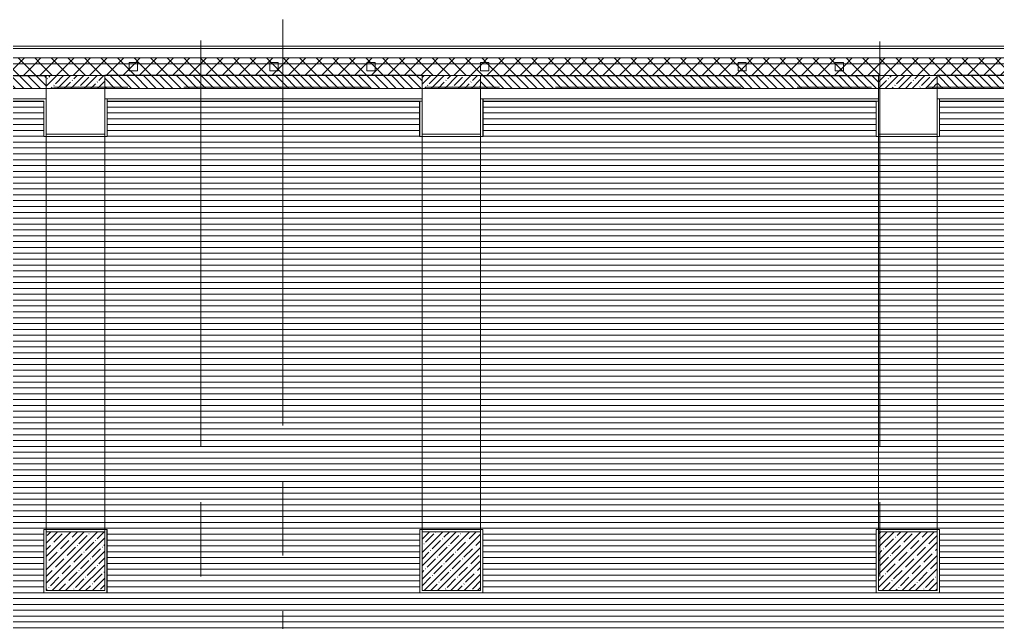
# Model space of a CAD drawing. Header units: millimetres. Extents: x 35378 to 237579, y -8553 to 29000.
# Drawn here: x 73312 to 81665, y 22426 to 27578 of the extents above; entities that cross this region are included whole.
import ezdxf

# ---------------------------------------------------------------- set-up
doc = ezdxf.new("R2010")
doc.units = ezdxf.units.MM
doc.linetypes.add('200_ШТРИХ__ш1_п0_6_', pattern=[160, 100, -60])
doc.linetypes.add('Осевая', pattern=[3175, 635, -476.25, 1587.5, -476.25])
for name, color, linetype, lineweight in [('A-CLNG', 7, 'Continuous', 9), ('A-CLNG-PATT', 7, 'Continuous', 9), ('A-DETL-MBND', 7, '200_ШТРИХ__ш1_п0_6_', 9), ('A-FLOR', 7, 'Continuous', 9), ('A-GLAZ', 7, 'Continuous', 9), ('A-GLAZ-1', 7, 'Continuous', 13), ('A-WALL', 7, 'Continuous', 9), ('I-WALL', 7, 'Continuous', 9), ('S-COLS', 7, 'Continuous', 9), ('Оси', 7, 'Continuous', 9), ('Оси-2', 7, 'Осевая', 9)]:
    doc.layers.add(name, color=color, linetype=linetype, lineweight=lineweight)
for name, color, linetype, lineweight, true_color in [('A-WALL-2', 7, 'Continuous', 13, 0x3c3c3c), ('A-WALL-3', 7, 'Continuous', 25, 0x3c3c3c), ('A-WALL-FNSH-1', 7, 'Continuous', 9, 0x3c3c3c)]:
    doc.layers.add(name, color=color, linetype=linetype, lineweight=lineweight, true_color=true_color)
pattern_1 = [(45, (0, 0), (-57.02463, 57.02463), []), (45, (57.025, 0), (-57.02463, 57.02463), [100.806, -20.161, 3.353, -16.808])]
pattern_2 = [(45, (0, 0), (-70.71068, 70.71068), []), (135, (0, 0), (-70.71068, -70.71068), [])]
pattern_3 = [(180, (75779.226, 21830.566), (-6e-15, -50), [])]

# ---------------------------------------------------------------- blocks, each defined once
blk = doc.blocks.new('BSC_Колонна _Прямоугольная - 500х500-V22-План потолков с обозначением видов отделки и геометрии 1 этажа в осях 12-23')
at = {"layer": 'S-COLS'}
h = blk.add_hatch(dxfattribs=at)
h.set_pattern_fill('FP_30', color=256, style=0, pattern_type=2)
h.set_pattern_definition([(45, (-77000, -22950), (-57.02463, 57.02463), []), (45, (-76942.975, -22950), (-57.02463, 57.02463), [100.806, -20.161, 3.353, -16.808])])
h.paths.add_polyline_path([(-250, -250), (250, -250), (250, 250), (-250, 250)])
for p, q in [((250, 250), (-250, 250)), ((-250, 250), (-250, -250)), ((250, -250), (250, 250)), ((-250, -250), (250, -250))]:
    blk.add_line(p, q, dxfattribs=at)
blk = doc.blocks.new('BSC_Колонна _Прямоугольная - 500х500-V23-План потолков с обозначением видов отделки и геометрии 1 этажа в осях 12-23')
at = {"layer": 'S-COLS'}
h = blk.add_hatch(dxfattribs=at)
h.set_pattern_fill('FP_31', color=256, style=0, pattern_type=2)
h.set_pattern_definition([(45, (-73790, -22950), (-57.02463, 57.02463), []), (45, (-73732.975, -22950), (-57.02463, 57.02463), [100.806, -20.161, 3.353, -16.808])])
h.paths.add_polyline_path([(-250, -250), (250, -250), (250, 250), (-250, 250)])
for p, q in [((250, 250), (-250, 250)), ((-250, 250), (-250, -250)), ((250, -250), (250, 250)), ((-250, -250), (250, -250))]:
    blk.add_line(p, q, dxfattribs=at)
blk = doc.blocks.new('120_Окно_СКБ_2Ст - 120_Окно_СКБ_2Ст 3100х2500 _мал_створка слева_ 2-19089248-План потолков с обозначением видов отделки и геометрии 1 этажа в осях 12-23')
at = {"layer": 'A-GLAZ-1'}
for p, q in [((-1550, -75), (-1550, -5)), ((-1550, -5), (-1480, -5)), ((-1480, -75), (-1550, -75)), ((-1480, -5), (-1480, -75)), ((650, -75), (650, -5)), ((650, -5), (720, -5)), ((720, -75), (650, -75)), ((720, -5), (720, -75)), ((1480, -75), (1480, -5)), ((1480, -5), (1550, -5)), ((1550, -75), (1480, -75)), ((1550, -5), (1550, -75))]:
    blk.add_line(p, q, dxfattribs=at)
blk = doc.blocks.new('120_Окно_СКБ_2Ст - 120_Окно_СКБ_2Ст 2100х2400 _мал створка справа_-19092174-План потолков с обозначением видов отделки и геометрии 1 этажа в осях 12-23')
at = {"layer": 'A-GLAZ-1'}
for p, q in [((-1050, -75), (-1050, -5)), ((-1050, -5), (-980, -5)), ((-980, -75), (-1050, -75)), ((-980, -5), (-980, -75)), ((150, -75), (150, -5)), ((150, -5), (220, -5)), ((220, -75), (150, -75)), ((220, -5), (220, -75)), ((980, -75), (980, -5)), ((980, -5), (1050, -5)), ((1050, -75), (980, -75)), ((1050, -5), (1050, -75))]:
    blk.add_line(p, q, dxfattribs=at)
blk = doc.blocks.new('BSC_Колонна _Прямоугольная - 500х500-V35-План потолков с обозначением видов отделки и геометрии 1 этажа в осях 12-23')
at = {"layer": 'S-COLS'}
h = blk.add_hatch(dxfattribs=at)
h.set_pattern_fill('FP_44', color=256, style=0, pattern_type=2)
h.set_pattern_definition([(45, (-80900, -22950), (-57.02463, 57.02463), []), (45, (-80842.975, -22950), (-57.02463, 57.02463), [100.806, -20.161, 3.353, -16.808])])
h.paths.add_polyline_path([(-250, -250), (250, -250), (250, 250), (-250, 250)])
for p, q in [((250, 250), (-250, 250)), ((-250, 250), (-250, -250)), ((250, -250), (250, 250)), ((-250, -250), (250, -250))]:
    blk.add_line(p, q, dxfattribs=at)

msp = doc.modelspace()

# ---------------------------------------------------------------- hatches: boundary and pattern name
at = {"layer": 'A-CLNG-PATT'}
h = msp.add_hatch(dxfattribs=at)
h.set_pattern_fill('FP_66', color=256, style=0, pattern_type=2)
h.set_pattern_definition(pattern_3)
h.paths.add_polyline_path([(82305.4, 11800), (83549, 11800), (83549, 11901), (84459, 11901), (84459, 15129), (84179, 15130), (84179, 15150), (79101, 15150), (79101, 15129), (78559, 15130), (78559, 15150), (74061, 15150), (74061, 15129), (73922, 15128.2), (73786.8, 15091.9), (73786.7, 15129), (73522, 15130), (73522, 15392.8), (73485.6, 15392.7), (73522, 15528), (73522, 15671), (73540, 15671), (73540, 18579), (73519, 18579), (73519, 19121), (74061, 19121), (74061, 19100), (78559, 19100), (78559, 19121), (79101, 19121), (79101, 19100), (84179, 19100), (84179, 19121), (84700, 19121), (84700, 22679), (83004, 22679), (83004, 26879), (81171, 26879), (81171, 26579), (81150, 26579), (81150, 23220), (81170, 23220), (81170, 22680), (80630, 22680), (80630, 23220), (80650, 23220), (80650, 26579), (80629, 26579), (80629, 26879), (77271, 26879), (77271, 26579), (77250, 26579), (77250, 23220), (77270, 23220), (77270, 22680), (76730, 22680), (76730, 23220), (76750, 23220), (76750, 26579), (76729, 26579), (76729, 26879), (74061, 26879), (74061, 26579), (74040, 26579), (74040, 23220), (74060, 23220), (74060, 22680), (73520, 22680), (73520, 23220), (73540, 23220), (73540, 26579), (73519, 26579), (73519, 26879), (70831, 26879), (70831, 26579), (70810, 26579), (70810, 23220), (70830, 23220), (70830, 22680), (70290, 22680), (70290, 23220), (70310, 23220), (70310, 26579), (70289, 26579), (70289, 26879), (66781, 26879), (66781, 13621), (68671, 13621), (68671, 11920), (70289, 11920), (70289, 12221), (70310, 12221), (70310, 15130), (70290, 15130), (70290, 15670), (70310, 15670), (70310, 20630), (70290, 20630), (70290, 21170), (70830, 21170), (70830, 20630), (70810, 20630), (70810, 15670), (70830, 15670), (70830, 15130), (70810, 15130), (70810, 12221), (70831, 12221), (70831, 11920), (73519, 11920), (73519, 12321), (79921, 12321), (79921, 11800), (80837.5, 11800)])
h.paths.add_polyline_path([(73522.2, 14728), (73485.9, 14863.2), (73558.4, 14863.3)])
h.paths.add_polyline_path([(73257.3, 15091.6), (73122, 15127.8), (73257.2, 15164.1), (73257.2, 15129.1)])
h.paths.add_polyline_path([(84970, 19121), (84970, 22679), (84750, 22679), (84750, 19121)])
h = msp.add_hatch(color=256, dxfattribs=at)
h.paths.add_polyline_path([(68670, 11920), (68671, 11920), (68670, 12221)])
h.paths.add_polyline_path([(70830, 11920), (70831, 11920), (70830, 12221)])
h.paths.add_polyline_path([(79100, 15129), (79101, 15130), (79100, 15130)])
h.paths.add_polyline_path([(79100, 19100), (79101, 19100), (79100, 19118.7)])
h.paths.add_polyline_path([(81169, 22680), (81170, 22680), (81169, 23218)])
h.paths.add_polyline_path([(77269, 22680), (77270, 22680), (77269, 22682.8)])
h.paths.add_polyline_path([(74059, 22680), (74060, 22680.2), (74059, 23218.7)])
h.paths.add_polyline_path([(81170, 26579), (81171, 26580), (81170, 26580)])
h.paths.add_polyline_path([(74060, 26579), (74061, 26579.1), (74060, 26825.2)])
h = msp.add_hatch(dxfattribs=at)
h.set_pattern_fill('FP_66', color=256, style=0, pattern_type=2)
h.set_pattern_definition(pattern_3)
h.paths.add_polyline_path([(70810, 12221), (70810, 15130), (70310, 15130), (70310, 12221), (70806.8, 12221)])
h.paths.add_polyline_path([(79394, 15150), (84179, 15151), (84179, 15493), (79101, 15493), (79101, 15150), (79369.6, 15150)])
h.paths.add_polyline_path([(77901.7, 15150), (78559, 15150), (78559, 15493), (74061, 15493), (74061, 15150), (76433.8, 15150)])
h.paths.add_polyline_path([(70562.1, 15670), (70810, 15670), (70810, 20630), (70310, 20630), (70310, 15670), (70312, 15670)])
h.paths.add_polyline_path([(73883, 15671), (73883, 18579), (73540, 18579), (73540, 15671), (73864.9, 15671)])
h.paths.add_polyline_path([(84160, 18747), (84179, 18747), (84179, 19100), (79101, 19100), (79101, 18747), (84150, 18747)])
h.paths.add_polyline_path([(78559, 18747), (78559, 19100), (74061, 19100), (74061, 18747), (78540, 18747)])
h.paths.add_polyline_path([(80650, 23220), (81150, 23220), (81150, 26579), (80650, 26579), (80650, 25274.9)])
h.paths.add_polyline_path([(77250, 23220), (77250, 26579), (76750, 26579), (76750, 23220), (76752.9, 23220)])
h.paths.add_polyline_path([(74040, 23220), (74040, 26579), (73540, 26579), (73540, 23220), (73542.9, 23220)])
h.paths.add_polyline_path([(70810, 23220), (70810, 26579), (70310, 26579), (70310, 23220), (70562.1, 23220)])
at = {"layer": 'A-WALL'}
h = msp.add_hatch(dxfattribs=at)
h.set_pattern_fill('FP_19', color=256, style=0, pattern_type=2)
h.set_pattern_definition(pattern_2)
h.paths.add_polyline_path([(84970, 27200), (84970, 27250), (42060, 27250), (42060, 27200), (82305.4, 27200)])
h = msp.add_hatch(dxfattribs=at)
h.set_pattern_fill('FP_19', color=256, style=0, pattern_type=2)
h.set_pattern_definition(pattern_2)
h.paths.add_polyline_path([(84970, 27100), (84970, 27200), (42160, 27200), (42160, 27100), (82305.4, 27100)])
h = msp.add_hatch(dxfattribs=at)
h.set_pattern_fill('FP_20', color=256, style=0, pattern_type=2)
h.set_pattern_definition([(135, (0, 0), (-35.35534, -35.35534), [])])
h.paths.add_polyline_path([(83025.1, 26990), (84200, 26990), (84200, 27100), (81150, 27100), (81150, 26990), (82305.4, 26990)])
h.paths.add_polyline_path([(66760, 26990), (70310, 26990), (70310, 27100), (66760, 27100)])
h.paths.add_polyline_path([(80650, 26990), (80650, 27100), (77250, 27100), (77250, 26990), (79369.6, 26990)])
h.paths.add_polyline_path([(70810, 26990), (73540, 26990), (73540, 27100), (70810, 27100)])
h.paths.add_polyline_path([(76433.8, 26990), (76750, 26990), (76750, 27100), (74040, 27100), (74040, 26990), (74965.8, 26990)])
at = {"layer": 'S-COLS'}
h = msp.add_hatch(dxfattribs=at)
h.set_pattern_fill('FP_17', color=256, style=0, pattern_type=2)
h.set_pattern_definition(pattern_1)
h.paths.add_polyline_path([(74040, 26990), (74040, 27100), (73540, 27100), (73540, 26990)])
h = msp.add_hatch(dxfattribs=at)
h.set_pattern_fill('FP_17', color=256, style=0, pattern_type=2)
h.set_pattern_definition(pattern_1)
h.paths.add_polyline_path([(76750, 26990), (77250, 26990), (77250, 27100), (76750, 27100)])
h = msp.add_hatch(dxfattribs=at)
h.set_pattern_fill('FP_17', color=256, style=0, pattern_type=2)
h.set_pattern_definition(pattern_1)
h.paths.add_polyline_path([(81150, 26990), (81150, 27100), (80650, 27100), (80650, 26990), (80837.5, 26990)])

# ---------------------------------------------------------------- linework, layer by layer
at = {"layer": 'A-CLNG'}
for p, q in [((73519, 26879), (70831, 26879)), ((74060, 26879), (74060, 26579)), ((76729, 26879), (74061, 26879)), ((74061, 26879), (74061, 26579)), ((80629, 26879), (77271, 26879)), ((77271, 26879), (77271, 26579)), ((83004, 26879), (81171, 26879)), ((81171, 26879), (81171, 26579)), ((74061, 26579), (73519, 26579)), ((77271, 26579), (76729, 26579)), ((81171, 26579), (80629, 26579)), ((73520, 22680), (73520, 23220)), ((73520, 23220), (74060, 23220)), ((74059, 23220), (74059, 22680)), ((74060, 23220), (74060, 22680)), ((76730, 22680), (76730, 23220)), ((76730, 23220), (77270, 23220)), ((77269, 23220), (77269, 22680)), ((77270, 23220), (77270, 22680)), ((80630, 22680), (80630, 23220)), ((80630, 23220), (81170, 23220)), ((81169, 23220), (81169, 22680)), ((81170, 23220), (81170, 22680)), ((74060, 22680), (73520, 22680)), ((77270, 22680), (76730, 22680)), ((81170, 22680), (80630, 22680))]:
    msp.add_line(p, q, dxfattribs=at)
at = {"layer": 'A-DETL-MBND'}
for p, q in [((74060, 26879), (74060, 26900)), ((74061, 26900), (74061, 26879)), ((77271, 26900), (77271, 26879)), ((81171, 26900), (81171, 26879)), ((73520, 26880), (70830, 26880)), ((73520, 26580), (73520, 26880)), ((76730, 26880), (74060, 26880)), ((80630, 26880), (77270, 26880)), ((83025.1, 26880), (81170, 26880)), ((73520, 26580), (73540, 26580)), ((73540, 26600), (74040, 26600)), ((74060, 26580), (73540, 26580)), ((74040, 23200), (73540, 23200)), ((77250, 23200), (76750, 23200)), ((81150, 23200), (80650, 23200))]:
    msp.add_line(p, q, dxfattribs=at)
at = {"layer": 'A-FLOR'}
for p, q in [((73540, 23200), (73540, 26600)), ((74040, 26600), (73540, 26600)), ((74040, 26600), (74040, 23200)), ((76750, 26600), (76750, 23200)), ((77250, 23200), (77250, 26600)), ((77250, 26600), (77250, 26600)), ((80650, 26600), (80650, 26600)), ((80650, 26600), (80650, 23200)), ((81150, 23200), (81150, 26600)), ((74040, 23200), (73540, 23200)), ((77250, 23200), (76750, 23200)), ((81150, 23200), (80650, 23200))]:
    msp.add_line(p, q, dxfattribs=at)
at = {"layer": 'A-WALL'}
for p, q in [((84970, 27250), (42010, 27250)), ((84970, 27200), (42060, 27200)), ((73540, 26990), (73540, 27100)), ((74040, 27100), (74040, 26990)), ((76750, 26990), (76750, 27100)), ((77250, 27100), (77250, 26990)), ((80650, 26990), (80650, 27100)), ((81150, 27100), (81150, 26990)), ((73540, 26990), (70810, 26990)), ((76750, 26990), (74040, 26990)), ((80650, 26990), (77250, 26990)), ((84200, 26990), (81150, 26990)), ((73540, 26900), (70810, 26900)), ((76750, 26900), (74040, 26900)), ((80650, 26900), (77270, 26900)), ((83025.1, 26900), (81170, 26900))]:
    msp.add_line(p, q, dxfattribs=at)
at = {"layer": 'A-WALL-2'}
for p, q in [((84970, 27330), (41930, 27330)), ((70310, 27100), (84970, 27100))]:
    msp.add_line(p, q, dxfattribs=at)
at = {"layer": 'A-WALL-3'}
for p, q in [((70810, 27100), (73540, 27100)), ((76750, 27100), (74040, 27100)), ((77250, 27100), (80650, 27100)), ((84200, 27100), (81150, 27100))]:
    msp.add_line(p, q, dxfattribs=at)
at = {"layer": 'A-WALL-FNSH-1'}
msp.add_line((84970, 27350), (41910, 27350), dxfattribs=at)
at = {"layer": 'I-WALL'}
for p, q in [((77250, 26600), (77250, 26900)), ((77270, 26900), (77250, 26900)), ((77270, 26900), (77270, 26580)), ((81150, 26600), (81150, 26900)), ((81170, 26900), (81150, 26900)), ((81170, 26900), (81170, 26580)), ((70831, 26880), (73520, 26880)), ((73519, 26579), (73519, 26879)), ((73520, 26879), (73519, 26879)), ((73520, 26880), (73520, 26579)), ((74061, 26880), (76750, 26880)), ((74061, 26880), (74061, 26879)), ((76729, 26579), (76729, 26879)), ((76730, 26879), (76729, 26879)), ((76730, 26579), (76730, 26880)), ((76750, 26880), (76750, 26600)), ((77271, 26880), (80650, 26880)), ((77271, 26880), (77271, 26879)), ((80629, 26579), (80629, 26879)), ((80630, 26879), (80629, 26879)), ((80630, 26579), (80630, 26880)), ((80650, 26880), (80650, 26600)), ((81171, 26880), (83005.1, 26880)), ((81171, 26880), (81171, 26879)), ((73520, 26580), (74060, 26580)), ((77270, 26580), (76730, 26580)), ((76750, 26600), (77250, 26600)), ((81170, 26580), (80630, 26580)), ((80650, 26600), (81150, 26600))]:
    msp.add_line(p, q, dxfattribs=at)
at = {"layer": 'S-COLS'}
for p, q in [((73540, 27100), (73540, 26990)), ((73540, 27100), (74040, 27100)), ((74040, 27100), (74040, 26990)), ((76750, 27100), (76750, 26990)), ((76750, 27100), (77250, 27100)), ((77250, 27100), (77250, 26990)), ((80650, 27100), (80650, 26990)), ((80650, 27100), (81150, 27100)), ((81150, 27100), (81150, 26990)), ((73540, 26990), (74040, 26990)), ((73540, 26600), (73540, 26990)), ((74040, 26990), (74040, 26600)), ((76750, 26990), (77250, 26990)), ((76750, 26600), (76750, 26990)), ((77250, 26990), (77250, 26600)), ((80650, 26990), (81150, 26990)), ((80650, 26600), (80650, 26990)), ((81150, 26990), (81150, 26600)), ((74040, 26600), (73540, 26600)), ((77250, 26600), (76750, 26600)), ((81150, 26600), (80650, 26600))]:
    msp.add_line(p, q, dxfattribs=at)
at = {"layer": 'Оси'}
for p, q in [((75560, 25078.1), (75560, 27578.1)), ((74860, 24898.1), (74860, 27398.1)), ((80660, 24890.1), (80660, 27390.1))]:
    msp.add_line(p, q, dxfattribs=at)
at = {"layer": 'Оси-2'}
for p, q in [((38678.1, 27000), (82214, 27000)), ((75560, 773.7), (75560, 25078.1)), ((74860, 593.7), (74860, 24898.1)), ((80660, 593.7), (80660, 24890.1))]:
    msp.add_line(p, q, dxfattribs=at)

# ---------------------------------------------------------------- block references
at = {"layer": 'A-GLAZ'}
for name, p in [('120_Окно_СКБ_2Ст - 120_Окно_СКБ_2Ст 2100х2400 _мал створка справа_-19092174-План потолков с обозначением видов отделки и геометрии 1 этажа в осях 12-23', (75300, 27215)), ('120_Окно_СКБ_2Ст - 120_Окно_СКБ_2Ст 3100х2500 _мал_створка слева_ 2-19089248-План потолков с обозначением видов отделки и геометрии 1 этажа в осях 12-23', (78800, 27215))]:
    msp.add_blockref(name, p, dxfattribs=at)
at = {"layer": 'S-COLS'}
for name, p in [('BSC_Колонна _Прямоугольная - 500х500-V23-План потолков с обозначением видов отделки и геометрии 1 этажа в осях 12-23', (73790, 22950)), ('BSC_Колонна _Прямоугольная - 500х500-V22-План потолков с обозначением видов отделки и геометрии 1 этажа в осях 12-23', (77000, 22950)), ('BSC_Колонна _Прямоугольная - 500х500-V35-План потолков с обозначением видов отделки и геометрии 1 этажа в осях 12-23', (80900, 22950))]:
    msp.add_blockref(name, p, dxfattribs=at)

doc.saveas('drawing.dxf')
